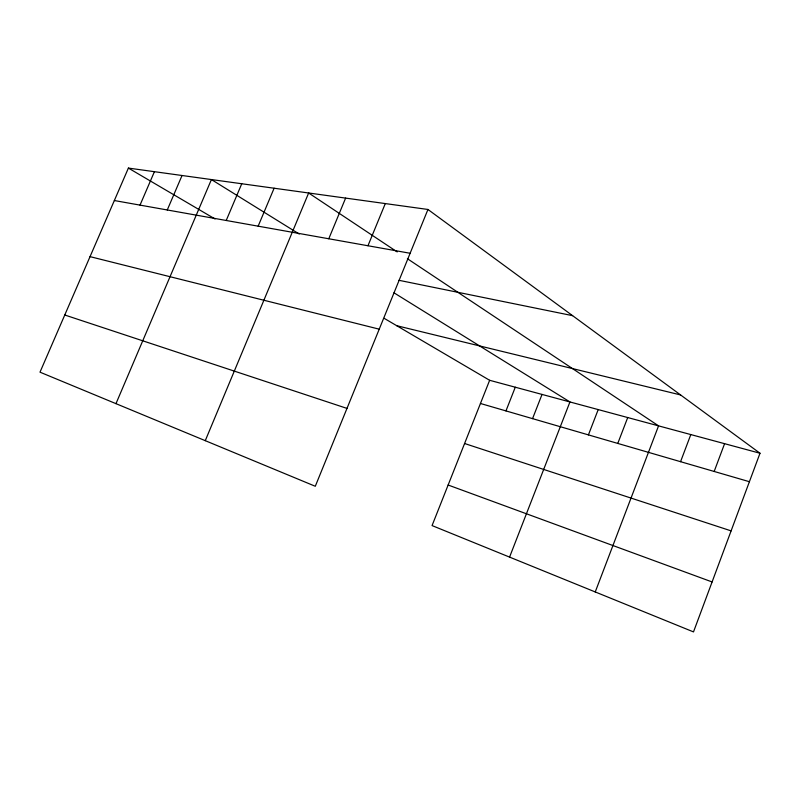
<?xml version="1.0" encoding="UTF-8"?>
<svg xmlns="http://www.w3.org/2000/svg" width="800" height="800" viewBox="0 0 800 800"><rect width="100%" height="100%" fill="white"/><g stroke="black" fill="none" stroke-linecap="round" stroke-linejoin="round"><path stroke-width="1.2" d="M427.95 209.47L315.29 486.27L40 372.17L128.4 168.09L427.95 209.47L760 453.24L693.5 631.91L432.06 525.58L489.64 380.29L384.12 318.3M714.17 471.46L724.59 443.68M680.56 461.68L690.81 434.57M595.24 591.95L658.56 425.86L407.4 258.71M617.78 443.43L627.72 417.54M588.42 434.89L598.21 409.58M509.57 557.1L569.94 401.95L393.97 292.8M532.55 418.64L542.04 394.42M505.96 410.9L515.29 387.21M367.96 245.75L385.29 203.58M328.78 238.76L345.62 198.1M205.27 440.67L308.65 192.99L397.2 251.92M258.15 226.17L274.11 188.22M226.22 220.48L241.76 183.75M115.97 403.66L211.41 179.55L299.22 234.02M167.27 209.97L182.04 175.5M140.02 205.11L154.42 171.68M114.35 200.54L410.12 253.27M399 280.31L572.61 315.67M396.72 325.7L680.6 394.95M90.04 256.64L379.23 329.18M489.64 380.29L760 453.24M480.45 403.49L749.41 481.71M464.58 443.51L731.11 530.88M64.77 315L346.99 408.4M448.13 485.02L712.1 581.95M128.4 168.09L215.04 218.98"/></g></svg>
